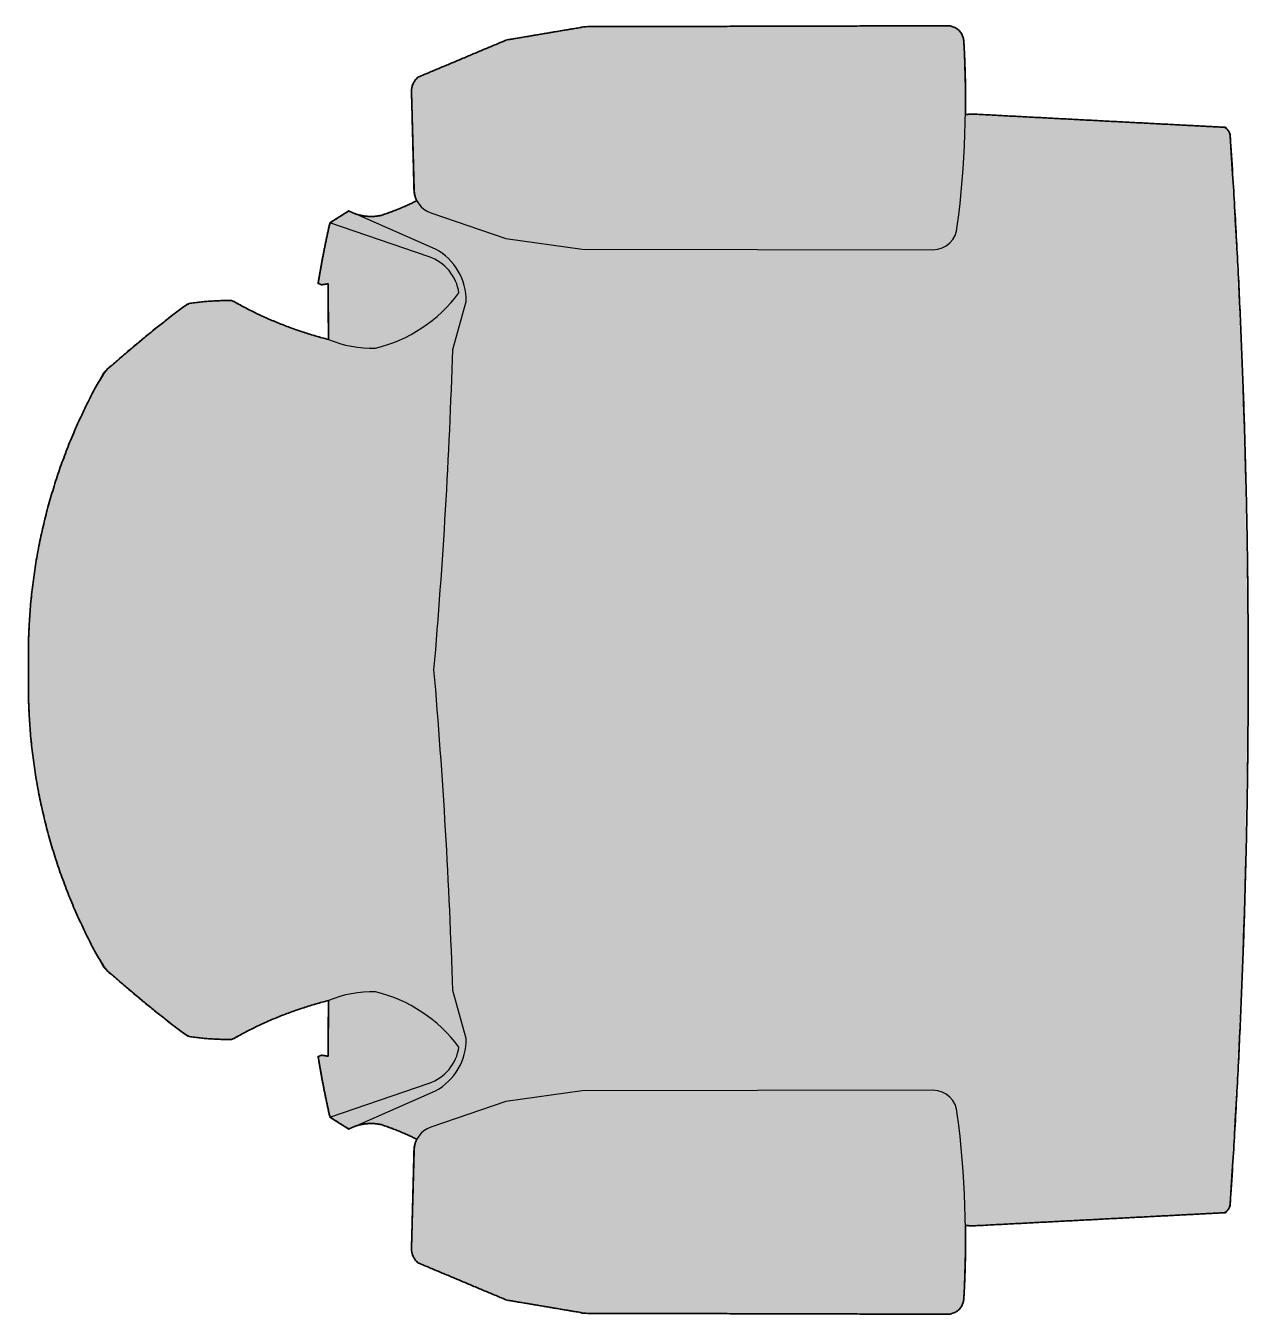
# Model space of a CAD drawing. Header units: millimetres. Extents: x 0 to 2114, y 0 to 2342.
# Drawn here: x 1349 to 1953, y 223 to 860 of the extents above; entities that cross this region are included whole.
import ezdxf

# ---------------------------------------------------------------- set-up
doc = ezdxf.new("R2010")
doc.units = ezdxf.units.MM
doc.layers.add('Blocks', color=7, linetype='Continuous')
doc.layers.add('Blocks$Fill', color=7, linetype='Continuous', true_color=0xffffff)
doc.layers.add('Blocks$Inner', color=7, linetype='Continuous', lineweight=25, true_color=0x007f00)
doc.layers.add('Blocks$Outline', color=7, linetype='Continuous', lineweight=35, true_color=0xff3f3f)

# ---------------------------------------------------------------- blocks, each defined once
blk = doc.blocks.new('Embody Office Chair Top')
at = {"layer": 'Blocks$Fill'}
blk.add_hatch(color=256, dxfattribs=at).paths.add_polyline_path([(516.05, 109.24), (336.84, 108.78), (297.82, 102.2), (254.03, 83.78), (253.85, 83.62), (253.67, 83.45), (253.5, 83.28), (253.33, 83.1), (253.16, 82.92), (253, 82.73), (252.84, 82.53), (252.69, 82.34), (252.55, 82.13), (252.4, 81.92), (252.27, 81.71), (252.14, 81.5), (252.01, 81.28), (251.89, 81.05), (251.78, 80.83), (251.67, 80.6), (251.57, 80.36), (251.48, 80.13), (251.39, 79.89), (251.31, 79.65), (251.24, 79.41), (251.17, 79.17), (251.11, 78.92), (251.06, 78.68), (251.01, 78.43), (250.97, 78.19), (250.94, 77.94), (250.91, 77.69), (250.89, 77.45), (250.88, 77.2), (250.87, 76.96), (250.87, 76.72), (252.12, 28.01), (252.13, 27.69), (252.15, 27.35), (252.18, 27.02), (252.22, 26.69), (252.27, 26.35), (252.33, 26.02), (252.4, 25.68), (252.48, 25.35), (252.57, 25.01), (252.67, 24.68), (252.78, 24.34), (252.9, 24.01), (253.03, 23.68), (253.17, 23.36), (253.32, 23.03), (253.48, 22.71), (251.32, 21.65), (249.14, 20.63), (246.94, 19.65), (244.72, 18.72), (242.48, 17.82), (240.23, 16.97), (237.96, 16.17), (235.68, 15.4), (234.89, 15.26), (234.09, 15.13), (233.29, 15.04), (232.47, 14.97), (231.66, 14.93), (230.84, 14.91), (230.02, 14.93), (229.19, 14.97), (228.37, 15.04), (227.55, 15.14), (226.74, 15.27), (225.93, 15.43), (225.13, 15.61), (224.33, 15.83), (223.55, 16.06), (222.77, 16.33), (219.8, 17.64), (210.51, 11.74), (207.37, -3.17), (204.7, -18.16), (206.3, -18.9), (209.62, -18.39), (209.78, -45.92), (203.57, -44.24), (197.42, -42.34), (191.33, -40.24), (185.3, -37.92), (179.37, -35.41), (173.52, -32.69), (167.78, -29.78), (162.14, -26.68), (159.39, -26.67), (156.63, -26.72), (153.87, -26.82), (151.12, -26.99), (148.36, -27.21), (145.62, -27.49), (142.88, -27.82), (140.15, -28.22), (129.49, -36.36), (119.02, -44.75), (108.75, -53.39), (98.68, -62.27), (94.08, -70.58), (89.74, -79.09), (85.68, -87.77), (81.91, -96.61), (78.44, -105.59), (75.27, -114.71), (72.42, -123.94), (69.89, -133.27), (67.68, -142.68), (65.8, -152.16), (64.25, -161.68), (63.04, -171.24), (62.15, -180.81), (61.59, -190.37), (61.37, -199.91), (61.47, -209.42), (61.37, -218.93), (61.59, -228.47), (62.15, -238.04), (63.04, -247.61), (64.25, -257.16), (65.8, -266.69), (67.68, -276.16), (69.89, -285.58), (72.42, -294.91), (75.27, -304.14), (78.44, -313.25), (81.91, -322.24), (85.68, -331.08), (89.74, -339.76), (94.08, -348.26), (98.68, -356.58), (108.75, -365.45), (119.02, -374.09), (129.49, -382.49), (140.15, -390.63), (142.88, -391.02), (145.62, -391.36), (148.36, -391.64), (151.12, -391.86), (153.87, -392.02), (156.63, -392.13), (159.39, -392.18), (162.14, -392.17), (167.78, -389.07), (173.52, -386.16), (179.37, -383.44), (185.3, -380.92), (191.33, -378.61), (197.42, -376.5), (203.57, -374.6), (209.78, -372.92), (209.62, -400.46), (206.3, -399.95), (204.7, -400.68), (207.37, -415.68), (210.51, -430.58), (219.8, -436.48), (222.77, -435.17), (223.55, -434.91), (224.33, -434.67), (225.13, -434.46), (225.93, -434.27), (226.74, -434.12), (227.55, -433.99), (228.37, -433.89), (229.19, -433.82), (230.02, -433.77), (230.84, -433.76), (231.66, -433.77), (232.47, -433.81), (233.29, -433.88), (234.09, -433.98), (234.89, -434.1), (235.68, -434.25), (237.96, -435.01), (240.23, -435.82), (242.48, -436.67), (244.72, -437.56), (246.94, -438.5), (249.14, -439.48), (251.32, -440.5), (253.48, -441.56), (253.32, -441.88), (253.17, -442.2), (253.03, -442.53), (252.9, -442.86), (252.78, -443.19), (252.67, -443.52), (252.57, -443.85), (252.48, -444.19), (252.4, -444.53), (252.33, -444.86), (252.27, -445.2), (252.22, -445.53), (252.18, -445.87), (252.15, -446.2), (252.13, -446.53), (252.12, -446.86), (250.87, -495.56), (250.87, -495.8), (250.88, -496.05), (250.89, -496.29), (250.91, -496.54), (250.94, -496.78), (250.97, -497.03), (251.01, -497.28), (251.06, -497.52), (251.11, -497.77), (251.17, -498.01), (251.24, -498.25), (251.31, -498.49), (251.39, -498.73), (251.48, -498.97), (251.57, -499.21), (251.67, -499.44), (251.78, -499.67), (251.89, -499.9), (252.01, -500.12), (252.14, -500.34), (252.27, -500.56), (252.4, -500.77), (252.55, -500.98), (252.69, -501.18), (252.84, -501.38), (253, -501.57), (253.16, -501.76), (253.33, -501.94), (253.5, -502.12), (253.67, -502.3), (253.85, -502.46), (254.03, -502.63), (297.82, -521.05), (336.84, -527.63), (516.05, -528.09), (516.22, -528.09), (516.41, -528.08), (516.59, -528.07), (516.77, -528.06), (516.95, -528.04), (517.14, -528.01), (517.33, -527.99), (517.51, -527.95), (517.7, -527.92), (517.89, -527.87), (518.08, -527.83), (518.26, -527.78), (518.45, -527.72), (518.64, -527.66), (518.83, -527.59), (519.01, -527.52), (519.2, -527.45), (519.38, -527.36), (519.57, -527.28), (519.75, -527.19), (519.93, -527.09), (520.11, -526.99), (520.28, -526.88), (520.46, -526.77), (520.63, -526.66), (520.8, -526.54), (520.96, -526.41), (521.13, -526.29), (521.29, -526.15), (521.44, -526.01), (521.6, -525.87), (521.74, -525.73), (521.89, -525.58), (522.03, -525.42), (522.17, -525.27), (522.3, -525.11), (522.43, -524.95), (522.56, -524.78), (522.68, -524.61), (522.79, -524.44), (522.9, -524.26), (523.01, -524.09), (523.11, -523.91), (523.21, -523.73), (523.3, -523.55), (523.38, -523.36), (523.46, -523.18), (523.54, -522.99), (523.61, -522.81), (523.68, -522.62), (523.74, -522.43), (523.79, -522.25), (523.85, -522.06), (523.89, -521.87), (523.93, -521.68), (523.97, -521.49), (524, -521.31), (524.03, -521.12), (524.05, -520.94), (524.07, -520.75), (524.09, -520.57), (524.1, -520.39), (524.1, -520.21), (524.11, -520.03), (524.55, -511.1), (524.83, -502.15), (524.95, -493.2), (524.9, -484.24), (529.37, -484.35), (653.17, -477.86), (653.3, -477.79), (653.44, -477.71), (653.57, -477.62), (653.7, -477.53), (653.83, -477.44), (653.95, -477.34), (654.08, -477.24), (654.2, -477.13), (654.31, -477.02), (654.43, -476.9), (654.54, -476.78), (654.65, -476.66), (654.75, -476.53), (654.85, -476.4), (654.95, -476.27), (655.04, -476.13), (655.12, -475.99), (655.21, -475.85), (655.28, -475.7), (655.36, -475.56), (655.42, -475.41), (655.49, -475.26), (655.54, -475.11), (655.6, -474.95), (655.64, -474.8), (655.69, -474.64), (655.72, -474.49), (655.76, -474.33), (655.78, -474.18), (655.81, -474.02), (655.82, -473.87), (655.84, -473.71), (662.54, -341.64), (664.79, -209.42), (662.54, -77.2), (655.84, 54.87), (655.82, 55.02), (655.81, 55.18), (655.78, 55.33), (655.76, 55.49), (655.72, 55.64), (655.69, 55.8), (655.64, 55.95), (655.6, 56.11), (655.54, 56.26), (655.49, 56.41), (655.42, 56.56), (655.36, 56.71), (655.28, 56.86), (655.21, 57), (655.12, 57.15), (655.04, 57.29), (654.95, 57.42), (654.85, 57.56), (654.75, 57.69), (654.65, 57.82), (654.54, 57.94), (654.43, 58.06), (654.31, 58.17), (654.2, 58.29), (654.08, 58.39), (653.95, 58.5), (653.83, 58.6), (653.7, 58.69), (653.57, 58.78), (653.44, 58.86), (653.3, 58.94), (653.17, 59.02), (529.37, 65.51), (524.9, 65.4), (524.95, 74.36), (524.83, 83.31), (524.55, 92.25), (524.11, 101.18), (524.1, 101.36), (524.1, 101.54), (524.09, 101.72), (524.07, 101.91), (524.05, 102.09), (524.03, 102.28), (524, 102.46), (523.97, 102.65), (523.93, 102.84), (523.89, 103.03), (523.85, 103.21), (523.79, 103.4), (523.74, 103.59), (523.68, 103.78), (523.61, 103.96), (523.54, 104.15), (523.46, 104.34), (523.38, 104.52), (523.3, 104.7), (523.21, 104.89), (523.11, 105.07), (523.01, 105.24), (522.9, 105.42), (522.79, 105.59), (522.68, 105.77), (522.56, 105.93), (522.43, 106.1), (522.3, 106.26), (522.17, 106.42), (522.03, 106.58), (521.89, 106.73), (521.74, 106.88), (521.6, 107.03), (521.44, 107.17), (521.29, 107.31), (521.13, 107.44), (520.96, 107.57), (520.8, 107.69), (520.63, 107.81), (520.46, 107.93), (520.28, 108.04), (520.11, 108.15), (519.93, 108.25), (519.75, 108.34), (519.57, 108.43), (519.38, 108.52), (519.2, 108.6), (519.01, 108.68), (518.83, 108.75), (518.64, 108.82), (518.45, 108.88), (518.26, 108.93), (518.08, 108.98), (517.89, 109.03), (517.7, 109.07), (517.51, 109.11), (517.33, 109.14), (517.14, 109.17), (516.95, 109.19), (516.77, 109.21), (516.59, 109.23), (516.41, 109.24), (516.22, 109.24)], flags=0)
at = {"layer": 'Blocks$Inner'}
for p, q in [((250.87, 76.72), (252.12, 28.01)), ((219.8, 17.64), (210.51, 11.74)), ((262.79, -1.27), (219.76, 17.65)), ((271.27, -50.93), (277.9, -27.18)), ((277.9, -391.67), (271.27, -367.92)), ((210.51, -430.58), (259.53, -413.84)), ((219.76, -436.5), (262.79, -417.58)), ((210.51, -430.58), (219.8, -436.48)), ((252.12, -446.86), (250.87, -495.56))]:
    blk.add_line(p, q, dxfattribs=at)
for points in [[(516.05, 109.24), (336.84, 108.78), (297.82, 102.2), (254.03, 83.78)], [(653.17, 59.02), (529.37, 65.51), (524.9, 65.4)], [(260.36, 16.77), (297.51, 4.02), (335.28, -1.22), (508.81, -1.57)], [(259.53, -5), (210.51, 11.74)], [(204.7, -18.16), (206.3, -18.9), (209.62, -18.39), (209.78, -45.92)], [(209.78, -372.92), (209.62, -400.46), (206.3, -399.95), (204.7, -400.68)], [(508.81, -417.27), (335.28, -417.63), (297.51, -422.87), (260.36, -435.62)], [(524.9, -484.24), (529.37, -484.35), (653.17, -477.86)], [(254.03, -502.63), (297.82, -521.05), (336.84, -527.63), (516.05, -528.09)]]:
    blk.add_lwpolyline(points, dxfattribs=at)
for centre, radius, start, end in [((516.05, 101.18), 8.06, 0, 90), ((43.52, 72.64), 481.43, 352.53122, 3.39855), ((260.11, 76.82), 9.24, 131.17138, 180.66504), ((650.74, 54.52), 5.11, 3.86648, 61.60633), ((-3269.27, -210.41), 3934.06, 0.01445, 3.86648), ((264.33, 28.33), 12.22, 181.46466, 251.05687), ((685.91, -96.27), 487.51, 167.19992, 170.77997), ((508.81, 10.49), 12.06, 270, 357.96488), ((252.36, -26.01), 22.19, 7.95087, 71.14749), ((249.11, -26.61), 28.8, 358.87407, 61.63881), ((215.72, 20.87), 73.18, 283.6478, 323.22732), ((256.22, 137.59), 189.3, 240.20125, 255.79875), ((231.67, 7.21), 57.47, 247.60739, 271.31988), ((-2630.63, 39.3), 2903.3, 355.08558, 358.21918), ((-2630.63, -458.14), 2903.3, 1.78082, 4.91442), ((-3269.27, -208.43), 3934.06, 356.13352, 359.98555), ((231.67, -426.06), 57.47, 88.68012, 112.39261), ((215.72, -439.72), 73.18, 36.77268, 76.3522), ((256.22, -556.43), 189.3, 104.20125, 119.79875), ((249.11, -392.23), 28.8, 298.36119, 1.12593), ((685.91, -322.57), 487.51, 189.22003, 192.80008), ((252.36, -392.84), 22.19, 288.85251, 352.04913), ((508.81, -429.34), 12.06, 2.03512, 90), ((43.52, -491.49), 481.43, 356.60145, 7.46878), ((264.33, -447.17), 12.22, 108.94313, 178.53534), ((650.74, -473.37), 5.11, 298.39367, 356.13352), ((260.11, -495.67), 9.24, 179.33496, 228.82862), ((516.05, -520.03), 8.06, 270, 360)]:
    blk.add_arc(centre, radius, start, end, dxfattribs=at)
at = {"layer": 'Blocks$Inner', "extrusion": (0, 0, -1)}
for centre, radius, start, end in [((-197.14, 134.56), 125.24, 243.26572, 252.07716), ((-230.86, 38.76), 23.85, 258.35081, 297.64919), ((-480.8, -485.33), 570.08, 47.91156, 53.30634), ((-160.31, -158.49), 131.82, 81.20325, 90.79675), ((-340.71, -201.76), 279.34, 358.42811, 29.95742), ((-340.71, -217.08), 279.34, 330.04258, 1.57189), ((-480.8, 66.48), 570.08, 306.69366, 312.08844), ((-160.31, -260.36), 131.82, 269.20325, 278.79675), ((-230.86, -457.6), 23.85, 62.35081, 101.64919), ((-197.14, -553.41), 125.24, 107.92284, 116.73428)]:
    blk.add_arc(centre, radius, start, end, dxfattribs=at)
at = {"layer": 'Blocks$Outline'}
for points, weights, knots in [([(516.05, 109.24), (426.44, 109.01), (336.84, 108.78), (317.33, 105.49), (297.82, 102.2), (275.93, 92.99), (254.03, 83.78), (250.82, 80.98), (250.87, 76.72), (251.49, 52.37), (252.12, 28.01), (252.19, 25.21), (253.48, 22.71)], [1, 1, 1, 1, 1, 1, 1, 0.908166348566, 1, 1, 1, 0.932831956125, 0.91612523765], [12.660213, 12.660213, 12.660213, 191.870194, 191.870194, 231.434371, 231.434371, 278.946113, 278.946113, 286.929319, 286.929319, 335.649063, 335.649063, 341.222241, 341.222241, 341.222241]), ([(524.9, 65.4), (525.17, 83.31), (524.11, 101.18), (524.11, 109.24), (516.05, 109.24)], [0.997857760215, 0.998237821615, 1, 0.707106781183, 1], [675.449811, 675.449811, 675.449811, 711.259425, 711.259425, 723.919638, 723.919638, 723.919638]), ([(524.9, -484.24), (527.14, -484.3), (529.37, -484.35), (591.27, -481.11), (653.17, -477.86), (655.65, -476.52), (655.84, -473.71), (664.76, -341.72), (664.79, -209.42), (664.76, -77.13), (655.84, 54.87), (655.65, 57.68), (653.17, 59.02), (591.27, 62.26), (529.37, 65.51), (527.14, 65.45), (524.9, 65.4)], [1, 1, 1, 1, 1, 0.875718108892, 1, 0.999435056793, 1, 0.999435056793, 1, 0.875718108891, 1, 1, 1, 1, 1], [323.309568, 323.309568, 323.309568, 327.787981, 327.787981, 451.750175, 451.750175, 456.903817, 456.903817, 721.393791, 721.393791, 985.883765, 985.883765, 991.037407, 991.037407, 1114.999601, 1114.999601, 1119.478014, 1119.478014, 1119.478014]), ([(253.48, 22.71), (244.86, 18.37), (235.68, 15.4), (229.1, 14.05), (222.77, 16.33)], [1, 0.997045086895, 1, 0.953466406837, 0.981304859566], [1396.169974, 1396.169974, 1396.169974, 1415.429964, 1415.429964, 1428.500463, 1428.500463, 1428.500463]), ([(210.51, 11.74), (207.14, -3.12), (204.7, -18.16), (205.5, -18.53), (206.3, -18.9), (207.96, -18.64), (209.62, -18.39), (209.7, -32.16), (209.78, -45.92)], [1, 0.999512015702, 1, 1, 1, 1, 1, 1, 1], [926.353848, 926.353848, 926.353848, 956.815193, 956.815193, 958.576788, 958.576788, 961.942744, 961.942744, 989.476765, 989.476765, 989.476765]), ([(209.78, -45.92), (184.64, -39.56), (162.14, -26.68), (151.08, -26.52), (140.15, -28.22), (118.62, -44.26), (98.68, -62.27), (59.3, -130.59), (61.47, -209.42), (59.3, -288.25), (98.68, -356.58), (118.62, -374.58), (140.15, -390.63), (151.08, -392.32), (162.14, -392.17), (184.64, -379.28), (209.78, -372.92)], [1, 0.990750802327, 1, 0.996497605812, 1, 0.998892017122, 1, 0.962385759373, 1, 0.962385759373, 1, 0.998892017123, 1, 0.996497605812, 1, 0.990750802327, 1], [-775.739425, -775.739425, -775.739425, -724.207676, -724.207676, -702.135863, -702.135863, -648.459018, -648.459018, -494.738383, -494.738383, -341.017747, -341.017747, -287.340902, -287.340902, -265.26909, -265.26909, -213.737341, -213.737341, -213.737341]), ([(209.78, -372.92), (209.7, -386.69), (209.62, -400.46), (207.96, -400.2), (206.3, -399.95), (205.5, -400.32), (204.7, -400.68), (207.14, -415.72), (210.51, -430.58)], [1, 1, 1, 1, 1, 1, 1, 0.999512015702, 1], [0, 0, 0, 27.534022, 27.534022, 30.899977, 30.899977, 32.661573, 32.661573, 63.122918, 63.122918, 63.122918]), ([(222.77, -435.17), (229.1, -432.89), (235.68, -434.25), (244.86, -437.22), (253.48, -441.56)], [0.981304859566, 0.953466406837, 1, 0.997045086895, 1], [14.287119, 14.287119, 14.287119, 27.357618, 27.357618, 46.617608, 46.617608, 46.617608]), ([(253.48, -441.56), (252.19, -444.05), (252.12, -446.86), (251.49, -471.21), (250.87, -495.56), (250.82, -499.82), (254.03, -502.63), (275.93, -511.84), (297.82, -521.05), (317.33, -524.34), (336.84, -527.63), (426.44, -527.86), (516.05, -528.09)], [0.916125237649, 0.932831956124, 1, 1, 1, 0.908166348566, 1, 1, 1, 1, 1, 1, 1], [561.907378, 561.907378, 561.907378, 567.480556, 567.480556, 616.2003, 616.2003, 624.183506, 624.183506, 671.695248, 671.695248, 711.259425, 711.259425, 890.469406, 890.469406, 890.469406]), ([(516.05, -528.09), (524.11, -528.09), (524.11, -520.03), (525.17, -502.15), (524.9, -484.24)], [1, 0.707106781183, 1, 0.998237821615, 0.997857760215], [179.209981, 179.209981, 179.209981, 191.870194, 191.870194, 227.679808, 227.679808, 227.679808])]:
    blk.add_rational_spline(points, weights, degree=2, knots=knots, dxfattribs=at)
for points in [[(219.8, 17.64), (215.16, 14.69), (210.51, 11.74)], [(222.77, 16.33), (221.29, 16.98), (219.8, 17.64)], [(210.51, -430.58), (215.16, -433.53), (219.8, -436.48)], [(219.8, -436.48), (221.29, -435.83), (222.77, -435.17)]]:
    blk.add_open_spline(points, degree=2, dxfattribs=at)

msp = doc.modelspace()

# ---------------------------------------------------------------- block references
at = {"layer": 'Blocks'}
msp.add_blockref('Embody Office Chair Top', (1288.69, 751.07), dxfattribs=at)

doc.saveas('drawing.dxf')
